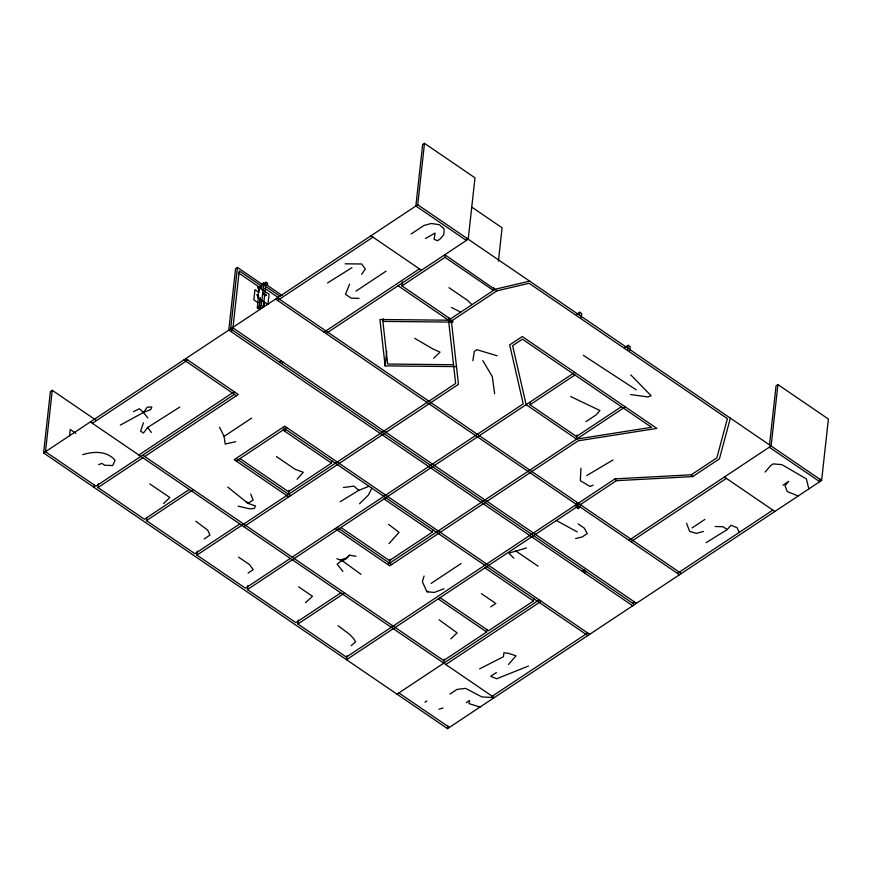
<?xml version="1.0" encoding="UTF-8"?>
<svg xmlns="http://www.w3.org/2000/svg" width="872" height="872" viewBox="0 0 872 872"><rect width="100%" height="100%" fill="white"/><g stroke="black" fill="none" stroke-linecap="round" stroke-linejoin="round"><path stroke-width="1.31" d="M258.166 295.107L258.112 295.619M265.982 295.336C265.589 295.041 261.655 292.927 263.845 293.744M265.884 295.085C263.867 293.951 265.502 295.75 265.153 294.834M258.232 295.445L258.504 296.131L257.97 294.943M263.562 293.504C263.758 294.496 262.374 293.537 263.3 293.286M264.968 294.954L265.491 294.823M265.077 294.496C264.249 295.946 263.747 293.308 264.619 294.289M580.959 468.242L580.327 480.712L589.919 486.413L593.156 485.181M769.562 444.557L776.047 385.827L777.911 384.585L828.4 419.05L821.62 480.45L447.5 728.643L43.6 452.95L50.38 391.55L52.244 390.307L96.007 420.173M52.244 390.307L45.475 451.707L95.953 486.173L234.383 394.34M69.52 435.891L70.229 429.493L75.842 433.319M94.089 487.415L94.383 484.745M189.322 489.465L144.425 519.254L97.98 487.546L98.416 483.546M239.811 523.93L194.914 553.709L146.441 520.628L146.736 517.957M290.3 558.396L245.403 588.175L196.93 555.093L197.377 551.093M262.603 284.632L237.446 267.453L230.666 328.853L634.554 604.547M232.835 328.886L239.233 270.876L261.447 286.038L261.164 288.599M257.927 295.75L257.218 294.878M257.218 294.714L258.047 295.041L257.48 295.128M257.447 295.346L257.207 294.954M257.774 294.758L257.523 295.466L257.687 294.78M257.774 295.074L258.188 295.532M261.208 307.892L259.333 309.124L257.316 307.751L258.592 296.24M259.158 291.117L259.573 287.28L261.447 286.038M257.316 307.751L259.191 306.508L260.183 297.559M260.336 298.747L259.453 306.693L261.328 305.451L263.813 282.942L282.408 295.63M261.36 289.471L261.938 284.174L263.813 282.942M263.758 293.581C263.595 293.755 262.472 293.722 263.355 293.711M264.39 294.834L264.456 294.093L264.063 294.616M259.191 306.508L261.469 308.067L263.344 306.824L265.6 286.365L280.043 296.218M263.944 306.77L264.51 301.658M265.023 295.303L265.273 294.594M265.862 295.237L266.124 295.423M265.742 295.543L266.167 295.281M266.113 295.488L265.557 295.673M340.778 592.851L295.891 622.641L247.419 589.559L247.866 585.548M285.024 431.422L285.318 428.752M288.588 494.282L289.035 490.282M456.492 366.611L385.13 365.88L379.93 319.512L448.546 320.209L451.391 321.049L496.953 290.823L529.086 283.291L727.401 418.647L716.839 457.876L691.322 474.804L615.043 478.859L346.369 657.096L297.908 624.014L298.344 620.014M239.974 458.585L288.447 491.666L331.469 463.119L331.763 460.449M453.538 364.725L387.659 364.049L382.884 321.397L383.179 318.727M346.969 655.711L346.522 659.723L578.485 505.836L578.18 508.594L576.152 507.21L576.599 503.166M385.13 365.88L386.743 351.198M450.421 318.978L401.948 285.885L402.395 281.885M43.6 452.95L417.721 204.757L424.501 143.357L474.989 177.823L468.21 239.211L326.041 333.529M389.566 563.214L390.013 559.203M401.948 285.885L444.982 257.349L445.276 254.679M448.84 317.55L448.546 320.209L455.642 383.462L196.93 555.093M340.952 527.505L389.413 560.587L432.447 532.051L432.741 529.38M466.64 237.784L466.346 240.454L415.857 205.999L422.637 144.599L424.501 143.357M443.772 663.156L444.219 659.156M493.737 287.76L493.443 290.43L444.982 257.349M498.413 261.164L502.098 227.788L471.807 207.122M447.5 728.643L447.794 725.973M142.725 455.14L443.63 660.54L486.652 631.993L486.947 629.322M621.376 406.712L576.479 436.49L530.034 404.782L530.329 402.123M440.055 597.669L488.516 630.75L533.413 600.972L533.708 598.301M579.389 314.901L579.684 312.231L581.7 313.604L581.264 317.615M576.632 439.107L526.143 404.652L512.616 345.661L522.415 339.164L651.548 427.302L576.632 439.107L577.068 435.106M576.152 507.21L578.027 505.978L578.321 503.308M578.18 508.594L580.043 507.351L580.338 504.681M584.523 570.005L584.218 572.708L586.093 571.465M627.709 349.312L628.156 345.312L630.173 346.685L629.726 350.697M777.911 384.585L771.131 445.984L628.963 540.302M820.051 479.022L819.756 481.693L769.268 447.227M472.853 360.725L474.314 351.383L476.875 349.683L497.127 355.776M263.377 293.668L264.227 294.006M730.365 418.157L719.411 458.89L692.706 476.603L616.428 480.668L580.349 504.594M424.054 576.043L422.386 581.788L426.931 591.75L434.267 592.448L443.99 588.774M143.455 422.778L140.632 431.182L143.4 433.068L147.728 427.411L179.806 407.06M349.585 284.163L345.519 294.322L351.056 298.115L359.046 298.398M371.843 488.167L368.355 495.122L359.558 503.744M349.421 555.192L345.901 559.061L341.977 560.903M343.012 559.464L337.159 564.108L342.892 571.443M147.837 418.004L143.509 412.478L147.194 407.235L151.837 406.962L150.66 409.6L143.509 412.478L120.292 425.089M361.651 274.299L365.346 269.045L361.727 263.987L345.094 263.824M508.529 664.475L515.984 655.831L508.561 653.357L503.896 652.747L503.46 656.736L479.655 668.835M765.082 472.079L770.674 465.594L773.224 463.904L781.857 464.645L806.404 478.892L808.835 488.93M706.124 542.646L727.215 529.577L730.943 525.249L737.025 527.691L739.216 532.4M389.054 543.605L399.016 532.356L388.607 524.399M297.058 479.208L303.293 472.275L295.15 469.31L276.479 456.579M163.555 503.558L169.844 497.52L149.744 483.851M433.744 358.185L440.033 352.157L432.545 348.767L414.701 338.303M450.813 638.904L457.102 632.887L439.128 619.796M424.958 702.222L426.833 700.99M349.127 555.617L346.718 557.753L340.516 560.075M351.154 645.727L355.569 641.868L354.087 639.143L349.846 634.543L338.063 625.671M305.549 602.705L312.481 596.263L298.66 586.856M264.587 294.54L264.107 294.213M237.446 267.453L235.571 268.696L228.791 330.096L632.691 605.789M257.523 295.466L258.177 295.041M257.731 295.564L258.308 295.128M262.69 293.537L263.268 293.232M263.497 293.384L262.984 293.537M263.595 294.322L264.358 293.984M264.107 294.671L264.826 294.3M264.205 294.758L265.001 294.485M265.807 294.965L265.252 295.379M92.388 423.302L187.785 360.016M230.808 331.469L232.682 330.226M277.579 300.448L372.976 237.162M411.203 233.958L424.021 225.466L431.215 223.483L439.259 224.682L444.153 228.889L443.815 234.71L440.077 239.059L437.515 240.759L434.103 239.288L435.084 233.042L425.427 238.514M355.972 291.117L386.078 271.148M138.833 455.01L234.23 391.713M324.024 332.156L419.432 268.859M279.4 362.12L281.264 360.877M281.416 363.493L283.291 362.251M97.98 487.546L142.877 457.767M144.741 456.525L238.274 394.471L185.769 358.632M235.723 441.712L225.216 444.022L224.104 436.382L251.627 418.124M146.441 520.628L193.213 489.606M236.236 461.059L286.746 427.563M227.745 487.045L247.975 503.395L253.087 500.005L250.755 494.108M204.201 538.94L209.956 535.125L207.678 530.132L195.851 521.227M243.844 526.688L458.476 384.301L451.391 321.049M576.348 314.443L579.684 312.231M248.062 573.057L253.174 569.667L249.566 564.631L238.492 557.11M292.164 557.154L523.222 403.878L509.695 344.887L522.274 336.548L656.856 428.403L578.158 440.818L389.719 565.83L335.186 528.606M247.419 589.559L574.779 372.388M530.034 404.782L574.931 375.004M624.788 347.547L628.156 345.312M585.951 421.645L596.186 414.854L599.914 410.516L570.593 396.531M297.908 624.014L344.669 592.993M387.691 564.446L625.268 406.843M431.095 583.423L461.114 563.508M490.718 606.879L495.83 603.489L481.366 593.636M397.011 694.177L539.179 599.871M582.202 571.323L584.077 570.081M445.799 664.529L541.196 601.244M630.99 541.676L726.387 478.39M692.096 527.898L704.859 519.429M449.974 694.068L456.993 689.414L465.539 688.368L481.911 696.935L494.261 697.622L90.361 421.928M496.408 672.519L490.674 676.323L496.768 678.754L528.465 666.044M782.958 485.192L788.702 481.388L784.974 485.715L787.274 491.59L798.24 495.961M466.346 702.636L469.539 700.521L469.049 703.617L480.025 707.061M492.244 696.238L587.641 632.952M632.538 603.162L634.413 601.931M677.435 573.384L772.832 510.098M327.578 282.91L351.972 267.66M340.189 501.716L358.784 490.315L369.085 486.282M586.671 475.589L612.951 460.002M133.481 411.682L139.291 408.75L143.509 412.478M443.074 707.966L438.954 709.263M98.678 464.602L101.937 463.381L104.716 465.267L112.717 465.55L115.06 460.263C106.973 450.748 93.707 451.282 82.764 454.65M526.481 547.954L508.888 553.142L513.804 558.211M703.53 531.419L696.368 533.392L689.643 531.375L686.558 523.244M575.607 538.525L582.136 536.978L587.238 533.588L584.294 528.127L578.103 523.898M529.631 281.144L495.318 289.188L448.546 320.209L398.068 285.754M343.361 487.535L353.901 486.118L358.784 490.315M382.884 321.397L448.764 322.073M715.16 526.481L723.095 526.753L727.215 529.577M248.989 502.719L246.427 502.141M630.521 394.547L647.874 396.956L651.122 395.735L630.772 374.895M349.367 555.181L355.95 556.282M238.165 506.174L249.621 508.812L254.253 508.529L255.431 505.891L247.975 503.395M336.843 558.745L342.271 560.718L360.964 574.299M451.423 307.435L460.699 312.154M556.38 520.497L577.22 531.898M583.303 355.307L636.233 389.839M515.374 550.69L538.089 566.19M417.721 204.757L821.62 480.45M444.829 254.733L496.953 290.823M448.971 287.695L467.61 300.415L471.937 304.699M370.96 235.778L421.449 270.244M724.37 477.006L774.859 511.472M264.848 288.36L278.168 297.461M277.427 297.832L681.326 573.525M238.47 272.882L259.573 287.28M275.552 299.063L576.457 504.463M579.597 506.599L679.452 574.757M578.027 505.978L580.043 507.351M259.017 292.403L254.973 289.646L253.839 299.881L257.883 302.639M261.328 305.451L263.344 306.824M232.53 327.61L636.429 603.304M589.668 634.326L284.719 426.179L234.219 459.686L288.741 496.909M183.894 359.874L236.399 395.714M282.855 427.422L587.793 635.568M282.997 430.038L331.469 463.119M383.974 498.958L432.447 532.051M484.952 567.89L533.413 600.972M236.083 458.443L290.616 495.667M337.061 527.364L391.583 564.587M426.495 590.933L427.814 591.837M438.18 598.911L486.652 631.993M398.886 692.935L449.363 727.401M691.322 474.804L692.706 476.603M615.043 478.859L616.428 480.668M147.728 427.411L151.357 432.458M482.805 360.627L492.331 376.628L494.62 393.697M219.581 427.269L224.104 436.382M264.979 283.749A1.384 0.807 56.4 0 0 263.726 283.803L263.693 284.065A1.384 0.807 56.4 0 0 264.565 285.656A1.384 0.807 56.4 0 0 265.688 285.493L265.72 285.231A1.384 0.807 56.4 0 0 265.589 284.61M260.238 287.662A1.384 0.807 56.4 0 1 259.682 286.43M259.376 289.417A1.384 0.807 56.4 0 1 257.818 287.673L257.84 287.4A1.384 0.807 56.4 0 1 258.526 286.975M258.984 287.346L257.85 297.581L267.944 304.47L269.077 294.235L258.984 287.346M265.6 282.572L265.568 282.833A1.384 0.807 56.4 0 0 266.44 284.414A1.384 0.807 56.4 0 0 267.562 284.25L267.595 283.989A1.384 0.807 56.4 0 0 266.723 282.408A1.384 0.807 56.4 0 0 265.6 282.572M451.118 320.231L449.254 321.463L451.271 322.847L453.146 321.605L451.118 320.231"/></g></svg>
